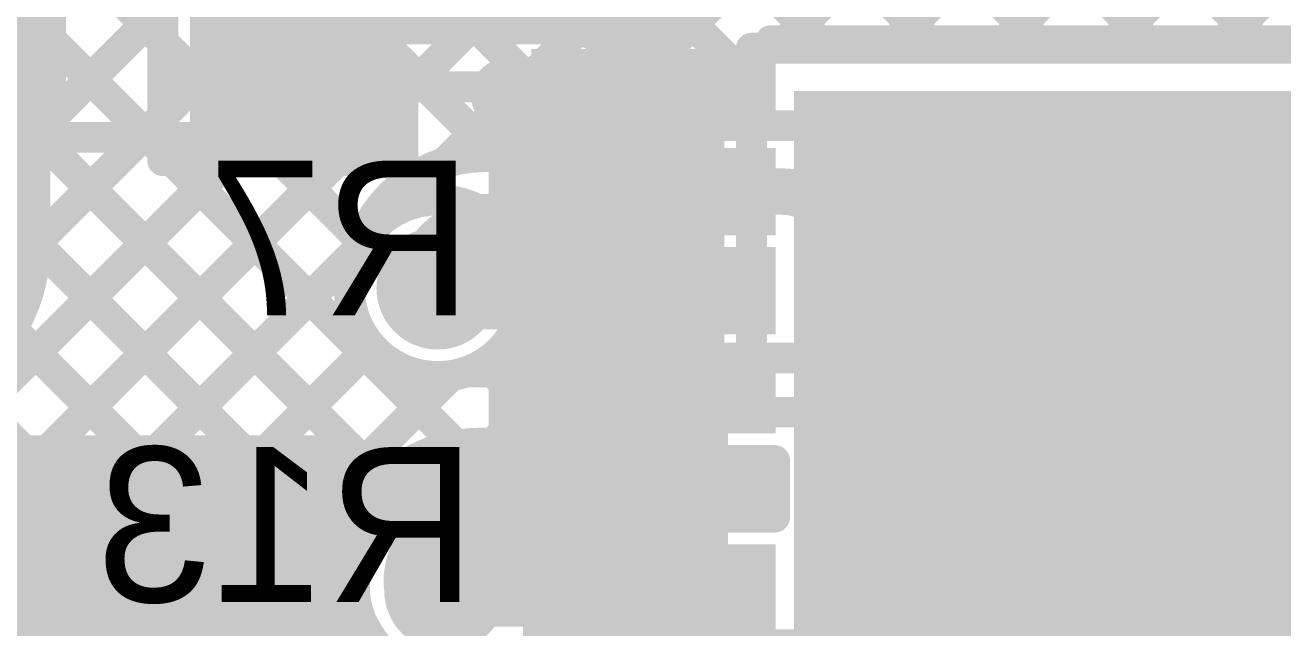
# Model space of a CAD drawing. Header units: millimetres. Extents: x 3.06 to 5.82, y 1.29 to 3.84.
# Drawn here: x 5.0885 to 5.4133, y 1.8523 to 2.008 of the extents above; entities that cross this region are included whole.
import ezdxf

# ---------------------------------------------------------------- set-up
doc = ezdxf.new("R2010")
doc.units = ezdxf.units.MM
doc.header["$MEASUREMENT"] = 0
for name, color, linetype in [('BottomLayer', 5, 'Continuous'), ('BottomOverlay', 54, 'Continuous'), ('BottomPaste', 16, 'Continuous'), ('BottomSolder', 6, 'Continuous'), ('MultiLayer', 9, 'Continuous'), ('TopLayer', 1, 'Continuous'), ('TopOverlay', 2, 'Continuous'), ('TopPaste', 8, 'Continuous'), ('TopSolder', 216, 'Continuous'), ('ViaHoleLayer', 16, 'Continuous')]:
    doc.layers.add(name, color=color, linetype=linetype)

# ---------------------------------------------------------------- blocks, each defined once
blk = doc.blocks.new('RES_0805_B_75')
at = {"layer": 'BottomLayer'}
for points in [[(-0.06, -0.025), (-0.02, -0.025), (-0.06, 0.025), (-0.02, 0.025)], [(0.02, -0.025), (0.06, -0.025), (0.02, 0.025), (0.06, 0.025)]]:
    blk.add_solid(points, dxfattribs=at)
at = {"layer": 'BottomOverlay', "const_width": 0.00787}
for points in [[(-0.065, 0.03), (0.065, 0.03)], [(-0.065, -0.03), (-0.065, 0.03)], [(0.065, -0.03), (0.065, 0.03)], [(-0.065, -0.03), (0.065, -0.03)]]:
    blk.add_lwpolyline(points, dxfattribs=at)
at = {"layer": 'BottomOverlay', "const_width": 0.00394}
for points in [[(-0.06697, 0.03, 1), (-0.06303, 0.03, 1)], [(-0.06697, 0.03, 1), (-0.06303, 0.03, 1)], [(0.06303, 0.03, 1), (0.06697, 0.03, 1)], [(0.06303, 0.03, 1), (0.06697, 0.03, 1)], [(-0.06697, -0.03, 1), (-0.06303, -0.03, 1)], [(-0.06697, -0.03, 1), (-0.06303, -0.03, 1)], [(0.06303, -0.03, 1), (0.06697, -0.03, 1)], [(0.06303, -0.03, 1), (0.06697, -0.03, 1)]]:
    blk.add_lwpolyline(points, format="xyb", close=True, dxfattribs=at)
at = {"layer": 'BottomPaste'}
for points in [[(-0.06, -0.025), (-0.02, -0.025), (-0.06, 0.025), (-0.02, 0.025)], [(0.02, -0.025), (0.06, -0.025), (0.02, 0.025), (0.06, 0.025)]]:
    blk.add_solid(points, dxfattribs=at)
at = {"layer": 'BottomSolder'}
for points in [[(-0.064, -0.029), (-0.016, -0.029), (-0.064, 0.029), (-0.016, 0.029)], [(0.016, -0.029), (0.064, -0.029), (0.016, 0.029), (0.064, 0.029)]]:
    blk.add_solid(points, dxfattribs=at)
blk = doc.blocks.new('RES_0805_B_77')
at = {"layer": 'BottomLayer'}
for points in [[(-0.06, -0.025), (-0.02, -0.025), (-0.06, 0.025), (-0.02, 0.025)], [(0.02, -0.025), (0.06, -0.025), (0.02, 0.025), (0.06, 0.025)]]:
    blk.add_solid(points, dxfattribs=at)
at = {"layer": 'BottomOverlay', "const_width": 0.00787}
for points in [[(0.065, 0.03), (-0.065, 0.03)], [(-0.065, 0.03), (-0.065, -0.03)], [(0.065, 0.03), (0.065, -0.03)], [(0.065, -0.03), (-0.065, -0.03)]]:
    blk.add_lwpolyline(points, dxfattribs=at)
at = {"layer": 'BottomOverlay', "const_width": 0.00394}
for points in [[(-0.06697, 0.03, 1), (-0.06303, 0.03, 1)], [(-0.06697, 0.03, 1), (-0.06303, 0.03, 1)], [(0.06303, 0.03, 1), (0.06697, 0.03, 1)], [(0.06303, 0.03, 1), (0.06697, 0.03, 1)], [(-0.06697, -0.03, 1), (-0.06303, -0.03, 1)], [(-0.06697, -0.03, 1), (-0.06303, -0.03, 1)], [(0.06303, -0.03, 1), (0.06697, -0.03, 1)], [(0.06303, -0.03, 1), (0.06697, -0.03, 1)]]:
    blk.add_lwpolyline(points, format="xyb", close=True, dxfattribs=at)
at = {"layer": 'BottomPaste'}
for points in [[(-0.06, -0.025), (-0.02, -0.025), (-0.06, 0.025), (-0.02, 0.025)], [(0.02, -0.025), (0.06, -0.025), (0.02, 0.025), (0.06, 0.025)]]:
    blk.add_solid(points, dxfattribs=at)
at = {"layer": 'BottomSolder'}
for points in [[(-0.064, -0.029), (-0.016, -0.029), (-0.064, 0.029), (-0.016, 0.029)], [(0.016, -0.029), (0.064, -0.029), (0.016, 0.029), (0.064, 0.029)]]:
    blk.add_solid(points, dxfattribs=at)
blk = doc.blocks.new('RES_0805_B_79')
at = {"layer": 'BottomLayer'}
for points in [[(-0.06, -0.025), (-0.02, -0.025), (-0.06, 0.025), (-0.02, 0.025)], [(0.02, -0.025), (0.06, -0.025), (0.02, 0.025), (0.06, 0.025)]]:
    blk.add_solid(points, dxfattribs=at)
at = {"layer": 'BottomOverlay', "const_width": 0.00787}
for points in [[(0.065, 0.03), (-0.065, 0.03)], [(-0.065, 0.03), (-0.065, -0.03)], [(0.065, 0.03), (0.065, -0.03)], [(0.065, -0.03), (-0.065, -0.03)]]:
    blk.add_lwpolyline(points, dxfattribs=at)
at = {"layer": 'BottomOverlay', "const_width": 0.00394}
for points in [[(-0.06697, 0.03, 1), (-0.06303, 0.03, 1)], [(-0.06697, 0.03, 1), (-0.06303, 0.03, 1)], [(0.06303, 0.03, 1), (0.06697, 0.03, 1)], [(0.06303, 0.03, 1), (0.06697, 0.03, 1)], [(-0.06697, -0.03, 1), (-0.06303, -0.03, 1)], [(-0.06697, -0.03, 1), (-0.06303, -0.03, 1)], [(0.06303, -0.03, 1), (0.06697, -0.03, 1)], [(0.06303, -0.03, 1), (0.06697, -0.03, 1)]]:
    blk.add_lwpolyline(points, format="xyb", close=True, dxfattribs=at)
at = {"layer": 'BottomPaste'}
for points in [[(-0.06, -0.025), (-0.02, -0.025), (-0.06, 0.025), (-0.02, 0.025)], [(0.02, -0.025), (0.06, -0.025), (0.02, 0.025), (0.06, 0.025)]]:
    blk.add_solid(points, dxfattribs=at)
at = {"layer": 'BottomSolder'}
for points in [[(-0.064, -0.029), (-0.016, -0.029), (-0.064, 0.029), (-0.016, 0.029)], [(0.016, -0.029), (0.064, -0.029), (0.016, 0.029), (0.064, 0.029)]]:
    blk.add_solid(points, dxfattribs=at)
blk = doc.blocks.new('RES_0805_80')
at = {"layer": 'TopLayer'}
for points in [[(-0.06, -0.025), (-0.02, -0.025), (-0.06, 0.025), (-0.02, 0.025)], [(0.02, -0.025), (0.06, -0.025), (0.02, 0.025), (0.06, 0.025)]]:
    blk.add_solid(points, dxfattribs=at)
at = {"layer": 'TopOverlay', "const_width": 0.00787}
for points in [[(-0.065, 0.03), (0.065, 0.03)], [(-0.065, -0.03), (-0.065, 0.03)], [(0.065, -0.03), (0.065, 0.03)], [(-0.065, -0.03), (0.065, -0.03)]]:
    blk.add_lwpolyline(points, dxfattribs=at)
at = {"layer": 'TopOverlay', "const_width": 0.00394}
for points in [[(-0.06697, 0.03, 1), (-0.06303, 0.03, 1)], [(-0.06697, 0.03, 1), (-0.06303, 0.03, 1)], [(0.06303, 0.03, 1), (0.06697, 0.03, 1)], [(0.06303, 0.03, 1), (0.06697, 0.03, 1)], [(-0.06697, -0.03, 1), (-0.06303, -0.03, 1)], [(-0.06697, -0.03, 1), (-0.06303, -0.03, 1)], [(0.06303, -0.03, 1), (0.06697, -0.03, 1)], [(0.06303, -0.03, 1), (0.06697, -0.03, 1)]]:
    blk.add_lwpolyline(points, format="xyb", close=True, dxfattribs=at)
at = {"layer": 'TopPaste'}
for points in [[(-0.06, -0.025), (-0.02, -0.025), (-0.06, 0.025), (-0.02, 0.025)], [(0.02, -0.025), (0.06, -0.025), (0.02, 0.025), (0.06, 0.025)]]:
    blk.add_solid(points, dxfattribs=at)
at = {"layer": 'TopSolder'}
for points in [[(-0.064, -0.029), (-0.016, -0.029), (-0.064, 0.029), (-0.016, 0.029)], [(0.016, -0.029), (0.064, -0.029), (0.016, 0.029), (0.064, 0.029)]]:
    blk.add_solid(points, dxfattribs=at)
blk = doc.blocks.new('RES_0805_B_81')
at = {"layer": 'BottomLayer'}
for points in [[(-0.06, -0.025), (-0.02, -0.025), (-0.06, 0.025), (-0.02, 0.025)], [(0.02, -0.025), (0.06, -0.025), (0.02, 0.025), (0.06, 0.025)]]:
    blk.add_solid(points, dxfattribs=at)
at = {"layer": 'BottomOverlay', "const_width": 0.00787}
for points in [[(-0.065, 0.03), (0.065, 0.03)], [(-0.065, -0.03), (-0.065, 0.03)], [(0.065, -0.03), (0.065, 0.03)], [(-0.065, -0.03), (0.065, -0.03)]]:
    blk.add_lwpolyline(points, dxfattribs=at)
at = {"layer": 'BottomOverlay', "const_width": 0.00394}
for points in [[(-0.06697, 0.03, 1), (-0.06303, 0.03, 1)], [(-0.06697, 0.03, 1), (-0.06303, 0.03, 1)], [(0.06303, 0.03, 1), (0.06697, 0.03, 1)], [(0.06303, 0.03, 1), (0.06697, 0.03, 1)], [(-0.06697, -0.03, 1), (-0.06303, -0.03, 1)], [(-0.06697, -0.03, 1), (-0.06303, -0.03, 1)], [(0.06303, -0.03, 1), (0.06697, -0.03, 1)], [(0.06303, -0.03, 1), (0.06697, -0.03, 1)]]:
    blk.add_lwpolyline(points, format="xyb", close=True, dxfattribs=at)
at = {"layer": 'BottomPaste'}
for points in [[(-0.06, -0.025), (-0.02, -0.025), (-0.06, 0.025), (-0.02, 0.025)], [(0.02, -0.025), (0.06, -0.025), (0.02, 0.025), (0.06, 0.025)]]:
    blk.add_solid(points, dxfattribs=at)
at = {"layer": 'BottomSolder'}
for points in [[(-0.064, -0.029), (-0.016, -0.029), (-0.064, 0.029), (-0.016, 0.029)], [(0.016, -0.029), (0.064, -0.029), (0.016, 0.029), (0.064, 0.029)]]:
    blk.add_solid(points, dxfattribs=at)
blk = doc.blocks.new('16_TSSOP_100')
at = {"layer": 'TopLayer'}
for points in [[(-0.13681, 0.08228), (-0.08169, 0.08228), (-0.13681, 0.09685), (-0.08169, 0.09685)], [(0.07579, 0.08228), (0.13091, 0.08228), (0.07579, 0.09685), (0.13091, 0.09685)], [(-0.13681, 0.05669), (-0.08169, 0.05669), (-0.13681, 0.07126), (-0.08169, 0.07126)], [(0.07579, 0.05669), (0.13091, 0.05669), (0.07579, 0.07126), (0.13091, 0.07126)], [(-0.13681, 0.0311), (-0.08169, 0.0311), (-0.13681, 0.04567), (-0.08169, 0.04567)], [(0.07579, 0.0311), (0.13091, 0.0311), (0.07579, 0.04567), (0.13091, 0.04567)], [(-0.13681, 0.00551), (-0.08169, 0.00551), (-0.13681, 0.02008), (-0.08169, 0.02008)], [(0.07579, 0.00551), (0.13091, 0.00551), (0.07579, 0.02008), (0.13091, 0.02008)], [(-0.13681, -0.02008), (-0.08169, -0.02008), (-0.13681, -0.00551), (-0.08169, -0.00551)], [(0.07579, -0.02008), (0.13091, -0.02008), (0.07579, -0.00551), (0.13091, -0.00551)], [(-0.13681, -0.04567), (-0.08169, -0.04567), (-0.13681, -0.0311), (-0.08169, -0.0311)], [(0.07579, -0.04567), (0.13091, -0.04567), (0.07579, -0.0311), (0.13091, -0.0311)], [(-0.13681, -0.07126), (-0.08169, -0.07126), (-0.13681, -0.05669), (-0.08169, -0.05669)], [(0.07579, -0.07126), (0.13091, -0.07126), (0.07579, -0.05669), (0.13091, -0.05669)], [(-0.13681, -0.09685), (-0.08169, -0.09685), (-0.13681, -0.08228), (-0.08169, -0.08228)], [(0.07579, -0.09685), (0.13091, -0.09685), (0.07579, -0.08228), (0.13091, -0.08228)]]:
    blk.add_solid(points, dxfattribs=at)
at = {"layer": 'TopOverlay', "const_width": 0.00787}
for points in [[(-0.079, 0.103), (0.079, 0.103)], [(-0.079, -0.103), (0.079, -0.103)]]:
    blk.add_lwpolyline(points, dxfattribs=at)
at = {"layer": 'TopOverlay'}
for points, const_width in [([(-0.08097, 0.103, 1), (-0.07703, 0.103, 1)], 0.00394), ([(0.07703, 0.103, 1), (0.08097, 0.103, 1)], 0.00394), ([(-0.14253, 0.089, 1), (-0.15147, 0.089, 1)], 0.01), ([(-0.15397, 0.089, 1), (-0.14897, 0.089, 1)], 0.005), ([(-0.14503, 0.089, 1), (-0.14003, 0.089, 1)], 0.005), ([(-0.08097, -0.103, 1), (-0.07703, -0.103, 1)], 0.00394), ([(0.07703, -0.103, 1), (0.08097, -0.103, 1)], 0.00394)]:
    blk.add_lwpolyline(points, format="xyb", close=True, dxfattribs=dict(at, const_width=const_width))
at = {"layer": 'TopPaste'}
for points in [[(-0.13681, 0.08228), (-0.08169, 0.08228), (-0.13681, 0.09685), (-0.08169, 0.09685)], [(0.07579, 0.08228), (0.13091, 0.08228), (0.07579, 0.09685), (0.13091, 0.09685)], [(-0.13681, 0.05669), (-0.08169, 0.05669), (-0.13681, 0.07126), (-0.08169, 0.07126)], [(0.07579, 0.05669), (0.13091, 0.05669), (0.07579, 0.07126), (0.13091, 0.07126)], [(-0.13681, 0.0311), (-0.08169, 0.0311), (-0.13681, 0.04567), (-0.08169, 0.04567)], [(0.07579, 0.0311), (0.13091, 0.0311), (0.07579, 0.04567), (0.13091, 0.04567)], [(-0.13681, 0.00551), (-0.08169, 0.00551), (-0.13681, 0.02008), (-0.08169, 0.02008)], [(0.07579, 0.00551), (0.13091, 0.00551), (0.07579, 0.02008), (0.13091, 0.02008)], [(-0.13681, -0.02008), (-0.08169, -0.02008), (-0.13681, -0.00551), (-0.08169, -0.00551)], [(0.07579, -0.02008), (0.13091, -0.02008), (0.07579, -0.00551), (0.13091, -0.00551)], [(-0.13681, -0.04567), (-0.08169, -0.04567), (-0.13681, -0.0311), (-0.08169, -0.0311)], [(0.07579, -0.04567), (0.13091, -0.04567), (0.07579, -0.0311), (0.13091, -0.0311)], [(-0.13681, -0.07126), (-0.08169, -0.07126), (-0.13681, -0.05669), (-0.08169, -0.05669)], [(0.07579, -0.07126), (0.13091, -0.07126), (0.07579, -0.05669), (0.13091, -0.05669)], [(-0.13681, -0.09685), (-0.08169, -0.09685), (-0.13681, -0.08228), (-0.08169, -0.08228)], [(0.07579, -0.09685), (0.13091, -0.09685), (0.07579, -0.08228), (0.13091, -0.08228)]]:
    blk.add_solid(points, dxfattribs=at)
at = {"layer": 'TopSolder'}
for points in [[(-0.14081, 0.07828), (-0.07769, 0.07828), (-0.14081, 0.10085), (-0.07769, 0.10085)], [(0.07179, 0.07828), (0.13491, 0.07828), (0.07179, 0.10085), (0.13491, 0.10085)], [(-0.14081, 0.05269), (-0.07769, 0.05269), (-0.14081, 0.07526), (-0.07769, 0.07526)], [(0.07179, 0.05269), (0.13491, 0.05269), (0.07179, 0.07526), (0.13491, 0.07526)], [(-0.14081, 0.0271), (-0.07769, 0.0271), (-0.14081, 0.04967), (-0.07769, 0.04967)], [(0.07179, 0.0271), (0.13491, 0.0271), (0.07179, 0.04967), (0.13491, 0.04967)], [(-0.14081, 0.00151), (-0.07769, 0.00151), (-0.14081, 0.02408), (-0.07769, 0.02408)], [(0.07179, 0.00151), (0.13491, 0.00151), (0.07179, 0.02408), (0.13491, 0.02408)], [(-0.14081, -0.02408), (-0.07769, -0.02408), (-0.14081, -0.00151), (-0.07769, -0.00151)], [(0.07179, -0.02408), (0.13491, -0.02408), (0.07179, -0.00151), (0.13491, -0.00151)], [(-0.14081, -0.04967), (-0.07769, -0.04967), (-0.14081, -0.0271), (-0.07769, -0.0271)], [(0.07179, -0.04967), (0.13491, -0.04967), (0.07179, -0.0271), (0.13491, -0.0271)], [(-0.14081, -0.07526), (-0.07769, -0.07526), (-0.14081, -0.05269), (-0.07769, -0.05269)], [(0.07179, -0.07526), (0.13491, -0.07526), (0.07179, -0.05269), (0.13491, -0.05269)], [(-0.14081, -0.10085), (-0.07769, -0.10085), (-0.14081, -0.07828), (-0.07769, -0.07828)], [(0.07179, -0.10085), (0.13491, -0.10085), (0.07179, -0.07828), (0.13491, -0.07828)]]:
    blk.add_solid(points, dxfattribs=at)

msp = doc.modelspace()

# ---------------------------------------------------------------- linework, layer by layer
at = {"layer": 'BottomLayer'}
for points, const_width in [([(4.789, 2.62148), (5.40848, 2.002)], 0.008), ([(4.789, 2.5932), (5.38019, 2.002)], 0.008), ([(4.789, 2.56491), (5.35191, 2.002)], 0.008), ([(4.789, 2.53663), (5.32363, 2.002)], 0.008), ([(4.789, 2.50834), (5.29534, 2.002)], 0.008), ([(4.789, 2.48006), (5.276, 1.99306)], 0.008), ([(4.789, 2.45177), (5.25277, 1.988)], 0.008), ([(5.24069, 1.988), (5.702, 2.44931)], 0.008), ([(4.55105, 1.46806), (5.52299, 2.44)], 0.008), ([(4.57927, 1.468), (5.55127, 2.44)], 0.008), ([(4.60756, 1.468), (5.57956, 2.44)], 0.008), ([(4.63584, 1.468), (5.60784, 2.44)], 0.008), ([(4.66412, 1.468), (5.63612, 2.44)], 0.008), ([(5.19686, 1.97245), (5.66487, 2.44047)], 0.008), ([(4.789, 2.42349), (5.22449, 1.988)], 0.008), ([(5.28298, 2.002), (5.702, 2.42102)], 0.008), ([(4.789, 2.3952), (5.2102, 1.974)], 0.008), ([(5.31126, 2.002), (5.702, 2.39274)], 0.008), ([(4.789, 2.36692), (5.18784, 1.96808)], 0.008), ([(5.33955, 2.002), (5.702, 2.36445)], 0.008), ([(4.789, 2.33864), (5.17531, 1.95233)], 0.008), ([(4.789, 2.31035), (5.19988, 1.89948)], 0.008), ([(4.789, 2.28207), (5.18109, 1.88999)], 0.008), ([(4.789, 2.25379), (5.17088, 1.87191)], 0.008), ([(4.789, 2.2255), (5.367, 1.6475)], 0.008), ([(4.789, 2.19722), (5.367, 1.61922)], 0.008), ([(4.789, 2.16893), (5.36166, 1.59627)], 0.008), ([(5.36783, 2.002), (5.436, 2.07017)], 0.008), ([(5.39611, 2.002), (5.436, 2.04189)], 0.008), ([(5.276, 2.002), (5.428, 2.002)], 0.008), ([(5.276, 1.988), (5.276, 2.002)], 0.008), ([(5.26898, 1.988), (5.276, 1.99502)], 0.008), ([(5.214, 1.988), (5.276, 1.988)], 0.008), ([(5.214, 1.974), (5.214, 1.988)], 0.008), ([(5.276, 1.916), (5.276, 1.988)], 0.008), ([(5.276, 1.916), (5.276, 1.988)], 0.008), ([(5.207, 1.974), (5.214, 1.974)], 0.008), ([(5.207, 1.952), (5.246, 1.952)], 0.022), ([(4.69241, 1.468), (5.17455, 1.95014)], 0.008), ([(5.214, 1.916), (5.214, 1.92738)], 0.008), ([(4.72069, 1.468), (5.17776, 1.92507)], 0.008), ([(5.20702, 1.92062), (5.215, 1.91264)], 0.008), ([(4.74898, 1.468), (5.19842, 1.91745)], 0.008), ([(5.214, 1.916), (5.276, 1.916)], 0.008), ([(5.215, 1.914), (5.276, 1.914)], 0.008), ([(5.215, 1.9), (5.215, 1.914)], 0.008), ([(5.20926, 1.9), (5.215, 1.90574)], 0.008), ([(5.206, 1.9), (5.215, 1.9)], 0.008), ([(5.206, 1.878), (5.246, 1.878)], 0.022), ([(4.77726, 1.468), (5.17021, 1.86095)], 0.008), ([(5.159, 1.771), (5.159, 1.839)], 0.04)]:
    msp.add_lwpolyline(points, dxfattribs=dict(at, const_width=const_width))
for points, const_width in [([(5.274, 2.002, 1), (5.278, 2.002, 1)], 0.004), ([(5.274, 2.002, 1), (5.278, 2.002, 1)], 0.004), ([(5.28098, 2.002, 1), (5.28498, 2.002, 1)], 0.004), ([(5.29334, 2.002, 1), (5.29734, 2.002, 1)], 0.004), ([(5.30926, 2.002, 1), (5.31326, 2.002, 1)], 0.004), ([(5.32163, 2.002, 1), (5.32563, 2.002, 1)], 0.004), ([(5.33755, 2.002, 1), (5.34155, 2.002, 1)], 0.004), ([(5.34991, 2.002, 1), (5.35391, 2.002, 1)], 0.004), ([(5.36583, 2.002, 1), (5.36983, 2.002, 1)], 0.004), ([(5.37819, 2.002, 1), (5.3822, 2.002, 1)], 0.004), ([(5.39411, 2.002, 1), (5.39811, 2.002, 1)], 0.004), ([(5.40648, 2.002, 1), (5.41048, 2.002, 1)], 0.004), ([(5.274, 1.99502, 1), (5.278, 1.99502, 1)], 0.004), ([(5.274, 1.99306, 1), (5.278, 1.99306, 1)], 0.004), ([(5.212, 1.988, 1), (5.216, 1.988, 1)], 0.004), ([(5.212, 1.988, 1), (5.216, 1.988, 1)], 0.004), ([(5.22249, 1.988, 1), (5.22649, 1.988, 1)], 0.004), ([(5.23869, 1.988, 1), (5.24269, 1.988, 1)], 0.004), ([(5.25077, 1.988, 1), (5.25477, 1.988, 1)], 0.004), ([(5.26698, 1.988, 1), (5.27098, 1.988, 1)], 0.004), ([(5.274, 1.988, 1), (5.278, 1.988, 1)], 0.004), ([(5.274, 1.988, 1), (5.278, 1.988, 1)], 0.004), ([(5.274, 1.988, 1), (5.278, 1.988, 1)], 0.004), ([(5.274, 1.988, 1), (5.278, 1.988, 1)], 0.004), ([(5.19486, 1.97245, 1), (5.19886, 1.97245, 1)], 0.004), ([(5.205, 1.974, 1), (5.209, 1.974, 1)], 0.004), ([(5.205, 1.974, 1), (5.209, 1.974, 1)], 0.004), ([(5.2082, 1.974, 1), (5.2122, 1.974, 1)], 0.004), ([(5.212, 1.974, 1), (5.216, 1.974, 1)], 0.004), ([(5.212, 1.974, 1), (5.216, 1.974, 1)], 0.004), ([(5.18584, 1.96808, 1), (5.18984, 1.96808, 1)], 0.004), ([(5.2015, 1.952, 1), (5.2125, 1.952, 1)], 0.011), ([(5.2015, 1.952, 1), (5.2125, 1.952, 1)], 0.011), ([(5.2405, 1.952, 1), (5.2515, 1.952, 1)], 0.011), ([(5.17331, 1.95233, 1), (5.17731, 1.95233, 1)], 0.004), ([(5.17251, 1.95003, 1), (5.17651, 1.95003, 1)], 0.004), ([(5.17251, 1.95003, 1), (5.17651, 1.95003, 1)], 0.004), ([(5.17255, 1.95014, 1), (5.17655, 1.95014, 1)], 0.004), ([(5.18909, 1.94, 1), (5.20091, 1.94, 1)], 0.01181), ([(5.1895, 1.94, 1), (5.2005, 1.94, 1)], 0.011), ([(5.212, 1.92738, 1), (5.216, 1.92738, 1)], 0.004), ([(5.212, 1.92738, 1), (5.216, 1.92738, 1)], 0.004), ([(5.17576, 1.92507, 1), (5.17976, 1.92507, 1)], 0.004), ([(5.20502, 1.92062, 1), (5.20902, 1.92062, 1)], 0.004), ([(5.35109, 1.912, 1), (5.36291, 1.912, 1)], 0.01181), ([(5.19642, 1.91745, 1), (5.20042, 1.91745, 1)], 0.004), ([(5.212, 1.916, 1), (5.216, 1.916, 1)], 0.004), ([(5.212, 1.916, 1), (5.216, 1.916, 1)], 0.004), ([(5.274, 1.916, 1), (5.278, 1.916, 1)], 0.004), ([(5.274, 1.916, 1), (5.278, 1.916, 1)], 0.004), ([(5.274, 1.916, 1), (5.278, 1.916, 1)], 0.004), ([(5.213, 1.914, 1), (5.217, 1.914, 1)], 0.004), ([(5.213, 1.914, 1), (5.217, 1.914, 1)], 0.004), ([(5.213, 1.91264, 1), (5.217, 1.91264, 1)], 0.004), ([(5.274, 1.914, 1), (5.278, 1.914, 1)], 0.004), ([(5.213, 1.90574, 1), (5.217, 1.90574, 1)], 0.004), ([(5.19788, 1.89948, 1), (5.20188, 1.89948, 1)], 0.004), ([(5.204, 1.9, 1), (5.208, 1.9, 1)], 0.004), ([(5.204, 1.9, 1), (5.208, 1.9, 1)], 0.004), ([(5.20726, 1.9, 1), (5.21126, 1.9, 1)], 0.004), ([(5.213, 1.9, 1), (5.217, 1.9, 1)], 0.004), ([(5.213, 1.9, 1), (5.217, 1.9, 1)], 0.004), ([(5.17908, 1.88999, 1), (5.18309, 1.88999, 1)], 0.004), ([(5.2005, 1.878, 1), (5.2115, 1.878, 1)], 0.011), ([(5.2005, 1.878, 1), (5.2115, 1.878, 1)], 0.011), ([(5.2405, 1.878, 1), (5.2515, 1.878, 1)], 0.011), ([(5.16888, 1.87191, 1), (5.17288, 1.87191, 1)], 0.004), ([(5.1865, 1.864, 1), (5.1975, 1.864, 1)], 0.011), ([(5.19109, 1.862, 1), (5.20291, 1.862, 1)], 0.01181), ([(5.168, 1.864, 1), (5.172, 1.864, 1)], 0.004), ([(5.168, 1.864, 1), (5.172, 1.864, 1)], 0.004), ([(5.16821, 1.86095, 1), (5.17221, 1.86095, 1)], 0.004), ([(5.149, 1.839, 1), (5.169, 1.839, 1)], 0.02)]:
    msp.add_lwpolyline(points, format="xyb", close=True, dxfattribs=dict(at, const_width=const_width))
for points, const_width in [([(5.17451, 1.95003, -0.328957), (5.207, 1.974)], 0.008), ([(5.195, 1.94, -0.414214), (5.207, 1.952)], 0.022), ([(5.214, 1.92738, -0.936571), (5.17451, 1.95003)], 0.008), ([(5.17, 1.864, -0.414214), (5.206, 1.9)], 0.008), ([(5.192, 1.864, -0.414214), (5.206, 1.878)], 0.022), ([(5.1832, 1.84384, -0.298221), (5.17, 1.864)], 0.008)]:
    msp.add_lwpolyline(points, format="xyb", dxfattribs=dict(at, const_width=const_width))
msp.add_solid([(5.287, 1.845), (5.417, 1.845), (5.287, 1.991), (5.417, 1.991)], dxfattribs=at)
at = {"layer": 'BottomSolder', "const_width": 0.01581}
for points in [[(5.18709, 1.94, 1), (5.20291, 1.94, 1)], [(5.34909, 1.912, 1), (5.36491, 1.912, 1)], [(5.18909, 1.862, 1), (5.20491, 1.862, 1)], [(5.15109, 1.839, 1), (5.16691, 1.839, 1)]]:
    msp.add_lwpolyline(points, format="xyb", close=True, dxfattribs=at)
at = {"layer": 'MultiLayer', "const_width": 0.01181}
for points in [[(5.18909, 1.94, 1), (5.20091, 1.94, 1)], [(5.35109, 1.912, 1), (5.36291, 1.912, 1)], [(5.19109, 1.862, 1), (5.20291, 1.862, 1)]]:
    msp.add_lwpolyline(points, format="xyb", close=True, dxfattribs=at)
at = {"layer": 'TopLayer'}
for points, const_width in [([(5.04835, 2.051), (5.124, 1.97535)], 0.008), ([(5.07664, 2.051), (5.124, 2.00364)], 0.008), ([(5.124, 1.973), (5.124, 2.045)], 0.008), ([(4.46699, 1.384), (5.124, 2.04101)], 0.008), ([(5.034, 2.03707), (5.18808, 1.88299)], 0.008), ([(5.075, 1.951), (5.075, 2.009)], 0.04), ([(5.159, 2.013), (5.22832, 2.013)], 0.02), ([(4.49527, 1.384), (5.124, 2.01273)], 0.008), ([(5.034, 2.00879), (5.17431, 1.86847)], 0.008), ([(5.186, 1.992), (5.21219, 1.992)], 0.008), ([(5.186, 1.973), (5.186, 1.992)], 0.008), ([(5.186, 1.98988), (5.18812, 1.992)], 0.008), ([(5.1922, 1.992), (5.21219, 1.97202)], 0.008), ([(5.21219, 1.98326), (5.21219, 1.992)], 0.008), ([(5.18482, 1.96042), (5.21219, 1.98778)], 0.008), ([(4.52356, 1.384), (5.124, 1.98444)], 0.008), ([(5.21219, 1.97228), (5.21219, 1.98326)], 0.008), ([(5.21219, 1.97228), (5.21219, 1.98326)], 0.008), ([(5.328, 1.981), (5.38527, 1.981)], 0.012), ([(5.034, 1.9805), (5.21101, 1.80349)], 0.008), ([(5.124, 1.97535), (5.12635, 1.973)], 0.008), ([(4.55184, 1.384), (5.14084, 1.973)], 0.008), ([(4.58012, 1.384), (5.16912, 1.973)], 0.008), ([(5.124, 1.973), (5.186, 1.973)], 0.008), ([(5.12635, 1.973), (5.21574, 1.88361)], 0.008), ([(5.15464, 1.973), (5.17562, 1.95202)], 0.008), ([(5.18292, 1.973), (5.19318, 1.96274)], 0.008), ([(5.21219, 1.96039), (5.21219, 1.97228)], 0.008), ([(5.25075, 1.96498), (5.28402, 1.96498)], 0.012), ([(5.348, 1.957), (5.378, 1.957)], 0.02), ([(5.20524, 1.96039), (5.21219, 1.96039)], 0.008), ([(5.03023, 1.95599), (5.194, 1.79222)], 0.008), ([(5.299, 1.95), (5.299, 1.952)], 0.012), ([(5.299, 1.853), (5.299, 1.95)], 0.012), ([(4.60841, 1.384), (5.17458, 1.95018)], 0.008), ([(5.195, 1.93939), (5.25075, 1.93939)], 0.02), ([(5.01632, 1.94162), (5.194, 1.76393)], 0.008), ([(5.402, 1.807), (5.402, 1.933)], 0.02), ([(5.323, 1.839), (5.323, 1.932)], 0.02), ([(5.348, 1.936), (5.378, 1.936)], 0.008), ([(5.36134, 1.936), (5.36347, 1.93388)], 0.008), ([(5.381, 1.807), (5.381, 1.933)], 0.008), ([(5.37572, 1.92504), (5.381, 1.93032)], 0.008), ([(4.63669, 1.384), (5.17776, 1.92507)], 0.008), ([(4.66498, 1.384), (5.19842, 1.91745)], 0.008), ([(5.20229, 1.91839), (5.21219, 1.91839)], 0.008), ([(5.20925, 1.91839), (5.21219, 1.91545)], 0.008), ([(5.21219, 1.89551), (5.21219, 1.91839)], 0.008), ([(5.357, 1.79275), (5.357, 1.912)], 0.02), ([(5.37888, 1.91847), (5.381, 1.91634)], 0.008), ([(5.19385, 1.88459), (5.21219, 1.90293)], 0.008), ([(5.378, 1.79275), (5.378, 1.90309)], 0.008), ([(5.378, 1.89903), (5.381, 1.90203)], 0.008), ([(5.21219, 1.89551), (5.282, 1.89551)], 0.008), ([(5.22116, 1.88361), (5.23306, 1.89551)], 0.008), ([(5.23213, 1.89551), (5.24402, 1.88361)], 0.008), ([(5.24944, 1.88361), (5.26134, 1.89551)], 0.008), ([(5.26041, 1.89551), (5.27502, 1.8809)], 0.008), ([(5.282, 1.8809), (5.282, 1.89551)], 0.008), ([(5.1782, 1.8882), (5.25075, 1.8882)], 0.012), ([(5.378, 1.89106), (5.381, 1.88806)], 0.008), ([(5.27501, 1.8809), (5.282, 1.88789)], 0.008), ([(5.20429, 1.88361), (5.25075, 1.88361)], 0.008), ([(5.26108, 1.8809), (5.282, 1.8809)], 0.008), ([(5.378, 1.87075), (5.381, 1.87375)], 0.008), ([(5.16, 1.84), (5.16, 1.87)], 0.012), ([(5.19448, 1.86261), (5.25075, 1.86261)], 0.02), ([(4.69326, 1.384), (5.17355, 1.86429)], 0.008), ([(5.378, 1.86277), (5.381, 1.85977)], 0.008)]:
    msp.add_lwpolyline(points, dxfattribs=dict(at, const_width=const_width))
for points, const_width in [([(5.242, 2.009, -0.414214), (5.263, 2.03)], 0.02), ([(5.155, 2.009, -0.414214), (5.159, 2.013)], 0.022), ([(5.22832, 2.013, -0.414214), (5.25075, 1.99057)], 0.02), ([(5.299, 1.952, -0.414214), (5.328, 1.981)], 0.012), ([(5.38527, 1.981, -0.198912), (5.407, 1.972)], 0.012), ([(5.42396, 1.96498, -0.198912), (5.407, 1.972)], 0.012), ([(5.075, 1.951, -0.414214), (5.049, 1.925)], 0.04), ([(5.28402, 1.96498, -0.414214), (5.299, 1.95)], 0.012), ([(5.20229, 1.91839, -1.500891), (5.20524, 1.96039)], 0.008), ([(5.323, 1.932, -0.414214), (5.348, 1.957)], 0.02), ([(5.378, 1.957, -0.414214), (5.402, 1.933)], 0.02), ([(5.344, 1.932, -0.414214), (5.348, 1.936)], 0.008), ([(5.378, 1.936, -0.414214), (5.381, 1.933)], 0.008), ([(5.344, 1.93074, -0.605283), (5.37981, 1.912)], 0.008), ([(5.37981, 1.912, -0.100628), (5.378, 1.90309)], 0.008), ([(5.16, 1.87, -0.414214), (5.1782, 1.8882)], 0.012), ([(5.18458, 1.88114, -0.229112), (5.20429, 1.88361)], 0.008), ([(5.25075, 1.88361, -0.129285), (5.26108, 1.8809)], 0.008), ([(5.17717, 1.85072, -0.447159), (5.18458, 1.88114)], 0.008), ([(5.299, 1.853, -0.414214), (5.283, 1.837)], 0.012), ([(5.20724, 1.84161, -0.399144), (5.17717, 1.85072)], 0.008)]:
    msp.add_lwpolyline(points, format="xyb", dxfattribs=dict(at, const_width=const_width))
for points, const_width in [([(5.065, 2.009, 1), (5.085, 2.009, 1)], 0.02), ([(5.1535, 2.013, 1), (5.1645, 2.013, 1)], 0.011), ([(5.154, 2.013, 1), (5.164, 2.013, 1)], 0.01), ([(5.22332, 2.013, 1), (5.23332, 2.013, 1)], 0.01), ([(5.22332, 2.013, 1), (5.23332, 2.013, 1)], 0.01), ([(5.1495, 2.009, 1), (5.1605, 2.009, 1)], 0.011), ([(5.237, 2.009, 1), (5.247, 2.009, 1)], 0.01), ([(5.122, 2.00364, 1), (5.126, 2.00364, 1)], 0.004), ([(5.24575, 1.99057, 1), (5.25575, 1.99057, 1)], 0.01), ([(5.184, 1.992, 1), (5.188, 1.992, 1)], 0.004), ([(5.184, 1.992, 1), (5.188, 1.992, 1)], 0.004), ([(5.18612, 1.992, 1), (5.19012, 1.992, 1)], 0.004), ([(5.1902, 1.992, 1), (5.1942, 1.992, 1)], 0.004), ([(5.21019, 1.992, 1), (5.21419, 1.992, 1)], 0.004), ([(5.21019, 1.992, 1), (5.21419, 1.992, 1)], 0.004), ([(5.184, 1.98988, 1), (5.188, 1.98988, 1)], 0.004), ([(5.21019, 1.98778, 1), (5.21419, 1.98778, 1)], 0.004), ([(5.122, 1.98444, 1), (5.126, 1.98444, 1)], 0.004), ([(5.21019, 1.98326, 1), (5.21419, 1.98326, 1)], 0.004), ([(5.21019, 1.98326, 1), (5.21419, 1.98326, 1)], 0.004), ([(5.21019, 1.98326, 1), (5.21419, 1.98326, 1)], 0.004), ([(5.325, 1.981, 1), (5.331, 1.981, 1)], 0.006), ([(5.325, 1.981, 1), (5.331, 1.981, 1)], 0.006), ([(5.38227, 1.981, 1), (5.38827, 1.981, 1)], 0.006), ([(5.38227, 1.981, 1), (5.38827, 1.981, 1)], 0.006), ([(5.122, 1.97535, 1), (5.126, 1.97535, 1)], 0.004), ([(5.122, 1.97535, 1), (5.126, 1.97535, 1)], 0.004), ([(5.122, 1.973, 1), (5.126, 1.973, 1)], 0.004), ([(5.122, 1.973, 1), (5.126, 1.973, 1)], 0.004), ([(5.12435, 1.973, 1), (5.12835, 1.973, 1)], 0.004), ([(5.12435, 1.973, 1), (5.12835, 1.973, 1)], 0.004), ([(5.13884, 1.973, 1), (5.14284, 1.973, 1)], 0.004), ([(5.15264, 1.973, 1), (5.15664, 1.973, 1)], 0.004), ([(5.16712, 1.973, 1), (5.17112, 1.973, 1)], 0.004), ([(5.18092, 1.973, 1), (5.18492, 1.973, 1)], 0.004), ([(5.184, 1.973, 1), (5.188, 1.973, 1)], 0.004), ([(5.184, 1.973, 1), (5.188, 1.973, 1)], 0.004), ([(5.21019, 1.97228, 1), (5.21419, 1.97228, 1)], 0.004), ([(5.21019, 1.97228, 1), (5.21419, 1.97228, 1)], 0.004), ([(5.21019, 1.97228, 1), (5.21419, 1.97228, 1)], 0.004), ([(5.21019, 1.97202, 1), (5.21419, 1.97202, 1)], 0.004), ([(5.404, 1.972, 1), (5.41, 1.972, 1)], 0.006), ([(5.404, 1.972, 1), (5.41, 1.972, 1)], 0.006), ([(5.065, 1.951, 1), (5.085, 1.951, 1)], 0.02), ([(5.065, 1.951, 1), (5.085, 1.951, 1)], 0.02), ([(5.24775, 1.96498, 1), (5.25375, 1.96498, 1)], 0.006), ([(5.28102, 1.96498, 1), (5.28702, 1.96498, 1)], 0.006), ([(5.28102, 1.96498, 1), (5.28702, 1.96498, 1)], 0.006), ([(5.19118, 1.96274, 1), (5.19518, 1.96274, 1)], 0.004), ([(5.343, 1.957, 1), (5.353, 1.957, 1)], 0.01), ([(5.343, 1.957, 1), (5.353, 1.957, 1)], 0.01), ([(5.373, 1.957, 1), (5.383, 1.957, 1)], 0.01), ([(5.373, 1.957, 1), (5.383, 1.957, 1)], 0.01), ([(5.18282, 1.96042, 1), (5.18682, 1.96042, 1)], 0.004), ([(5.20324, 1.96039, 1), (5.20724, 1.96039, 1)], 0.004), ([(5.20324, 1.96039, 1), (5.20724, 1.96039, 1)], 0.004), ([(5.21019, 1.96039, 1), (5.21419, 1.96039, 1)], 0.004), ([(5.21019, 1.96039, 1), (5.21419, 1.96039, 1)], 0.004), ([(5.17362, 1.95202, 1), (5.17762, 1.95202, 1)], 0.004), ([(5.296, 1.952, 1), (5.302, 1.952, 1)], 0.006), ([(5.296, 1.952, 1), (5.302, 1.952, 1)], 0.006), ([(5.296, 1.95, 1), (5.302, 1.95, 1)], 0.006), ([(5.296, 1.95, 1), (5.302, 1.95, 1)], 0.006), ([(5.296, 1.95, 1), (5.302, 1.95, 1)], 0.006), ([(5.17258, 1.95018, 1), (5.17658, 1.95018, 1)], 0.004), ([(5.18909, 1.94, 1), (5.20091, 1.94, 1)], 0.01181), ([(5.19, 1.93939, 1), (5.2, 1.93939, 1)], 0.01), ([(5.24575, 1.93939, 1), (5.25575, 1.93939, 1)], 0.01), ([(5.397, 1.933, 1), (5.407, 1.933, 1)], 0.01), ([(5.397, 1.933, 1), (5.407, 1.933, 1)], 0.01), ([(5.318, 1.932, 1), (5.328, 1.932, 1)], 0.01), ([(5.318, 1.932, 1), (5.328, 1.932, 1)], 0.01), ([(5.346, 1.936, 1), (5.35, 1.936, 1)], 0.004), ([(5.346, 1.936, 1), (5.35, 1.936, 1)], 0.004), ([(5.35934, 1.936, 1), (5.36334, 1.936, 1)], 0.004), ([(5.376, 1.936, 1), (5.38, 1.936, 1)], 0.004), ([(5.376, 1.936, 1), (5.38, 1.936, 1)], 0.004), ([(5.342, 1.932, 1), (5.346, 1.932, 1)], 0.004), ([(5.36147, 1.93388, 1), (5.36547, 1.93388, 1)], 0.004), ([(5.379, 1.933, 1), (5.383, 1.933, 1)], 0.004), ([(5.379, 1.933, 1), (5.383, 1.933, 1)], 0.004), ([(5.342, 1.93074, 1), (5.346, 1.93074, 1)], 0.004), ([(5.379, 1.93032, 1), (5.383, 1.93032, 1)], 0.004), ([(5.17576, 1.92507, 1), (5.17976, 1.92507, 1)], 0.004), ([(5.37372, 1.92504, 1), (5.37772, 1.92504, 1)], 0.004), ([(5.35109, 1.912, 1), (5.36291, 1.912, 1)], 0.01181), ([(5.19642, 1.91745, 1), (5.20042, 1.91745, 1)], 0.004), ([(5.20029, 1.91839, 1), (5.20429, 1.91839, 1)], 0.004), ([(5.20029, 1.91839, 1), (5.20429, 1.91839, 1)], 0.004), ([(5.20725, 1.91839, 1), (5.21125, 1.91839, 1)], 0.004), ([(5.21019, 1.91839, 1), (5.21419, 1.91839, 1)], 0.004), ([(5.21019, 1.91839, 1), (5.21419, 1.91839, 1)], 0.004), ([(5.352, 1.912, 1), (5.362, 1.912, 1)], 0.01), ([(5.37688, 1.91847, 1), (5.38088, 1.91847, 1)], 0.004), ([(5.379, 1.91634, 1), (5.383, 1.91634, 1)], 0.004), ([(5.21019, 1.91545, 1), (5.21419, 1.91545, 1)], 0.004), ([(5.37781, 1.912, 1), (5.38181, 1.912, 1)], 0.004), ([(5.37781, 1.912, 1), (5.38181, 1.912, 1)], 0.004), ([(5.21019, 1.90293, 1), (5.21419, 1.90293, 1)], 0.004), ([(5.376, 1.90309, 1), (5.38, 1.90309, 1)], 0.004), ([(5.376, 1.90309, 1), (5.38, 1.90309, 1)], 0.004), ([(5.379, 1.90203, 1), (5.383, 1.90203, 1)], 0.004), ([(5.376, 1.89903, 1), (5.38, 1.89903, 1)], 0.004), ([(5.21019, 1.89551, 1), (5.21419, 1.89551, 1)], 0.004), ([(5.21019, 1.89551, 1), (5.21419, 1.89551, 1)], 0.004), ([(5.23013, 1.89551, 1), (5.23413, 1.89551, 1)], 0.004), ([(5.23106, 1.89551, 1), (5.23506, 1.89551, 1)], 0.004), ([(5.25841, 1.89551, 1), (5.26241, 1.89551, 1)], 0.004), ([(5.25934, 1.89551, 1), (5.26334, 1.89551, 1)], 0.004), ([(5.28, 1.89551, 1), (5.284, 1.89551, 1)], 0.004), ([(5.28, 1.89551, 1), (5.284, 1.89551, 1)], 0.004), ([(5.1752, 1.8882, 1), (5.1812, 1.8882, 1)], 0.006), ([(5.1752, 1.8882, 1), (5.1812, 1.8882, 1)], 0.006), ([(5.24775, 1.8882, 1), (5.25375, 1.8882, 1)], 0.006), ([(5.376, 1.89106, 1), (5.38, 1.89106, 1)], 0.004), ([(5.28, 1.88789, 1), (5.284, 1.88789, 1)], 0.004), ([(5.379, 1.88806, 1), (5.383, 1.88806, 1)], 0.004), ([(5.19185, 1.88459, 1), (5.19585, 1.88459, 1)], 0.004), ([(5.20229, 1.88361, 1), (5.20629, 1.88361, 1)], 0.004), ([(5.20229, 1.88361, 1), (5.20629, 1.88361, 1)], 0.004), ([(5.21374, 1.88361, 1), (5.21774, 1.88361, 1)], 0.004), ([(5.21916, 1.88361, 1), (5.22316, 1.88361, 1)], 0.004), ([(5.24202, 1.88361, 1), (5.24602, 1.88361, 1)], 0.004), ([(5.24744, 1.88361, 1), (5.25144, 1.88361, 1)], 0.004), ([(5.24875, 1.88361, 1), (5.25275, 1.88361, 1)], 0.004), ([(5.24875, 1.88361, 1), (5.25275, 1.88361, 1)], 0.004), ([(5.18258, 1.88114, 1), (5.18658, 1.88114, 1)], 0.004), ([(5.18258, 1.88114, 1), (5.18658, 1.88114, 1)], 0.004), ([(5.18608, 1.88299, 1), (5.19008, 1.88299, 1)], 0.004), ([(5.25908, 1.8809, 1), (5.26308, 1.8809, 1)], 0.004), ([(5.25908, 1.8809, 1), (5.26308, 1.8809, 1)], 0.004), ([(5.27301, 1.8809, 1), (5.27701, 1.8809, 1)], 0.004), ([(5.27302, 1.8809, 1), (5.27702, 1.8809, 1)], 0.004), ([(5.28, 1.8809, 1), (5.284, 1.8809, 1)], 0.004), ([(5.28, 1.8809, 1), (5.284, 1.8809, 1)], 0.004), ([(5.379, 1.87375, 1), (5.383, 1.87375, 1)], 0.004), ([(5.157, 1.87, 1), (5.163, 1.87, 1)], 0.006), ([(5.157, 1.87, 1), (5.163, 1.87, 1)], 0.006), ([(5.376, 1.87075, 1), (5.38, 1.87075, 1)], 0.004), ([(5.17231, 1.86847, 1), (5.17631, 1.86847, 1)], 0.004), ([(5.18948, 1.86261, 1), (5.19948, 1.86261, 1)], 0.01), ([(5.19109, 1.862, 1), (5.20291, 1.862, 1)], 0.01181), ([(5.24575, 1.86261, 1), (5.25575, 1.86261, 1)], 0.01), ([(5.17155, 1.86429, 1), (5.17555, 1.86429, 1)], 0.004), ([(5.376, 1.86277, 1), (5.38, 1.86277, 1)], 0.004), ([(5.379, 1.85977, 1), (5.383, 1.85977, 1)], 0.004), ([(5.296, 1.853, 1), (5.302, 1.853, 1)], 0.006), ([(5.296, 1.853, 1), (5.302, 1.853, 1)], 0.006), ([(5.17517, 1.85072, 1), (5.17917, 1.85072, 1)], 0.004), ([(5.17517, 1.85072, 1), (5.17917, 1.85072, 1)], 0.004)]:
    msp.add_lwpolyline(points, format="xyb", close=True, dxfattribs=dict(at, const_width=const_width))
msp.add_solid([(4.934, 1.82), (5.175, 1.82), (4.934, 1.902), (5.175, 1.902)], dxfattribs=at)
at = {"layer": 'TopSolder', "const_width": 0.01581}
for points in [[(5.18709, 1.94, 1), (5.20291, 1.94, 1)], [(5.34909, 1.912, 1), (5.36491, 1.912, 1)], [(5.18909, 1.862, 1), (5.20491, 1.862, 1)], [(5.15109, 1.839, 1), (5.16691, 1.839, 1)]]:
    msp.add_lwpolyline(points, format="xyb", close=True, dxfattribs=at)
at = {"layer": 'ViaHoleLayer', "const_width": 0.00787}
for points in [[(5.19106, 1.94, 1), (5.19894, 1.94, 1)], [(5.35306, 1.912, 1), (5.36094, 1.912, 1)], [(5.19306, 1.862, 1), (5.20094, 1.862, 1)]]:
    msp.add_lwpolyline(points, format="xyb", close=True, dxfattribs=at)

# ---------------------------------------------------------------- block references
for name, p in [('RES_0805_80', (5.115, 2.009)), ('16_TSSOP_100', (5.36, 1.901))]:
    msp.add_blockref(name, p)
for name, p, rotation in [('RES_0805_B_81', (5.285, 1.952), 360), ('RES_0805_B_79', (5.424, 1.952), 180), ('RES_0805_B_75', (5.286, 1.878), 360), ('RES_0805_B_77', (5.425, 1.878), 180)]:
    msp.add_blockref(name, p, dxfattribs=dict(rotation=rotation))

# ---------------------------------------------------------------- texts
at = {"layer": 'BottomOverlay', "text_generation_flag": 2}
for s, p in [('R7', (5.204, 1.933)), ('R13', (5.205, 1.859))]:
    msp.add_text(s, height=0.04, dxfattribs=at).set_placement(p)

doc.saveas('drawing.dxf')
